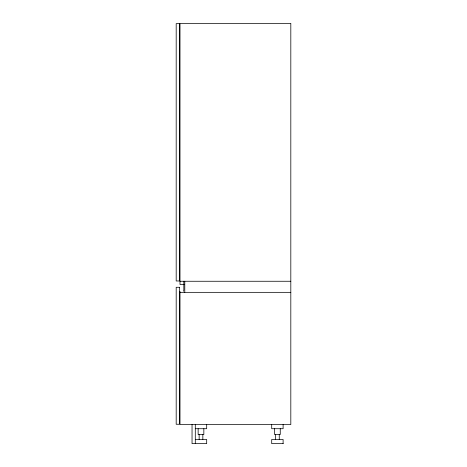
<?xml version="1.0" encoding="UTF-8"?>
<svg xmlns="http://www.w3.org/2000/svg" width="467" height="467" viewBox="0 0 467 467"><rect width="100%" height="100%" fill="white"/><g stroke="black" fill="none" stroke-linecap="round" stroke-linejoin="round"><path stroke-width="0.7" d="M183.35 291.256L183.829 290.433L183.829 281.262M179.433 36.724L179.433 48.189M179.433 146.574L179.433 158.039M179.433 256.424L179.433 267.889M180.005 281.262L290.813 281.262M184.377 284.508L180.005 284.508L180.005 23.35L290.813 23.35L290.813 424.544L180.005 424.544L180.005 291.385M180.005 292.342L290.813 292.342M195.294 428.712L206.688 428.712L206.688 424.544M195.294 439.482L206.688 439.482L206.688 443.65L192.042 443.65L192.042 424.544M283.171 443.65L271.706 443.65L271.706 439.482L283.107 439.482L283.107 443.65M283.107 424.544L283.107 428.712L271.706 428.712L271.706 424.544M280.258 428.712L280.258 434.514L274.561 434.514L274.561 428.712M279.26 434.514L279.26 439.482M275.553 434.514L275.553 439.482M203.84 428.712L203.84 434.514L198.142 434.514L198.142 428.712M202.841 434.514L202.841 439.482M199.14 434.514L199.14 439.482M195.294 424.544L195.294 443.65M184.786 281.262L184.786 292.342M179.433 23.636L176.187 23.636L176.187 280.976L179.433 280.976L179.433 23.636M179.433 287.281L176.187 287.281L176.187 424.258L179.433 424.258L179.433 287.281"/></g></svg>
